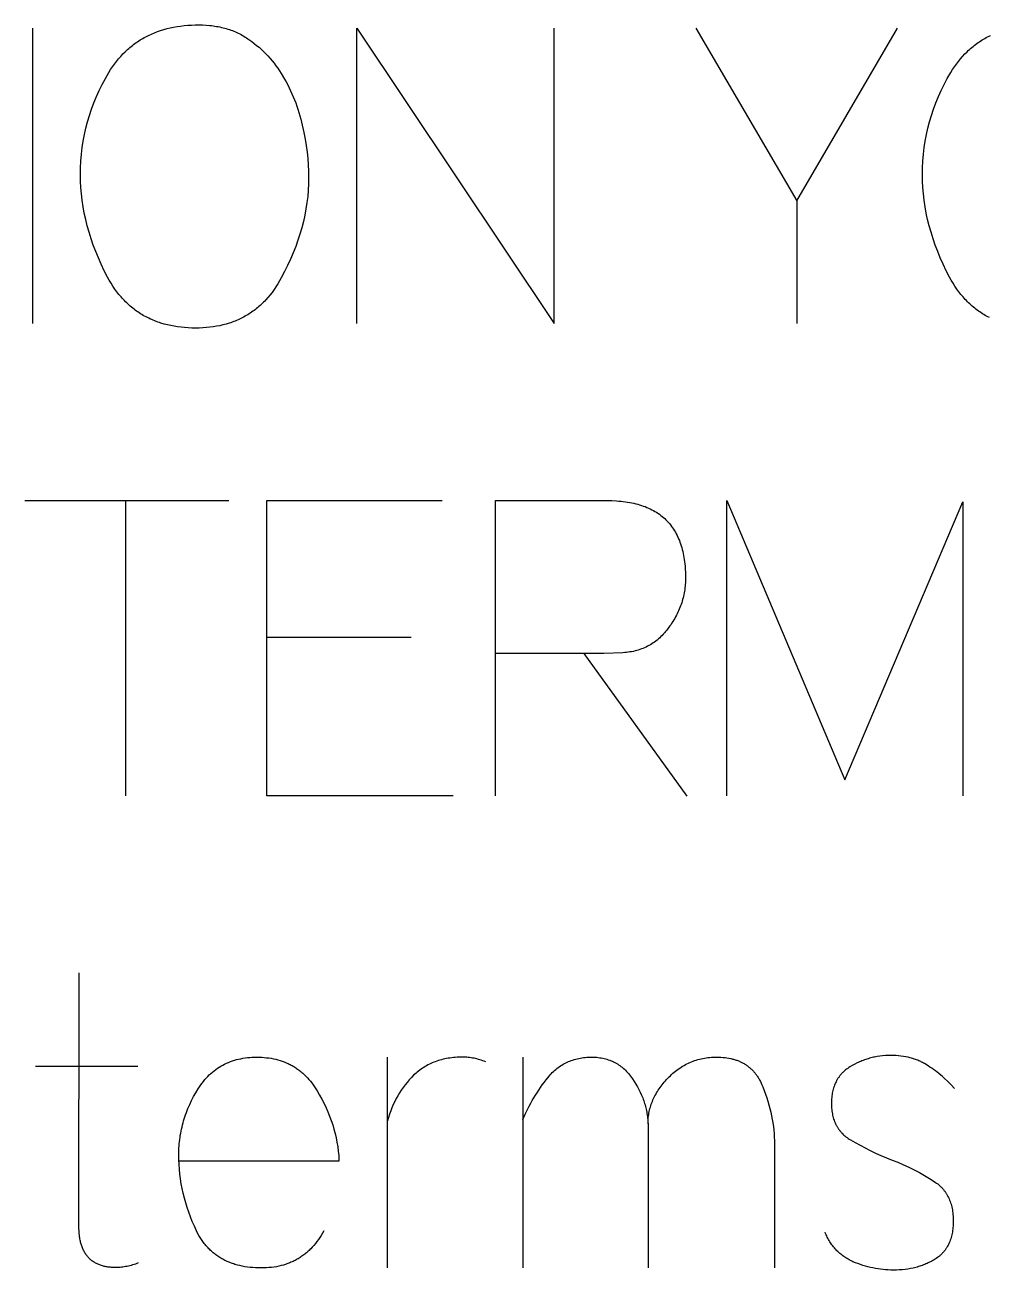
# Model space of a CAD drawing. Header units: millimetres. Extents: x -1220 to 1220, y -1930 to 4220.
# Drawn here: x 227.5 to 469.3, y 2960.5 to 3272.7 of the extents above; entities that cross this region are included whole.
import ezdxf

# ---------------------------------------------------------------- set-up
doc = ezdxf.new("R2010")
doc.units = ezdxf.units.MM
doc.layers.add('TC', color=220, linetype='CONTINUOUS', true_color=0xff00bb)

msp = doc.modelspace()

# ---------------------------------------------------------------- linework, layer by layer
at = {"layer": 'TC'}
for points in [[(229.4, 3271.84), (229.4, 3197.84)], [(310.69, 3197.84), (310.69, 3271.84), (360.17, 3197.84), (360.17, 3271.84)], [(395.69, 3271.84), (421.06, 3228.6), (446.33, 3271.84)], [(469.34, 3199.3), (468.99, 3199.48), (468.64, 3199.68), (468.29, 3199.87), (467.95, 3200.07), (467.61, 3200.28), (467.27, 3200.5), (466.94, 3200.72), (466.61, 3200.95), (466.29, 3201.18), (465.97, 3201.42), (465.66, 3201.67), (465.35, 3201.92), (465.04, 3202.18), (464.74, 3202.45), (464.44, 3202.72), (464.14, 3203), (463.85, 3203.28), (463.57, 3203.57), (463.29, 3203.87), (463.01, 3204.17), (462.73, 3204.48), (462.2, 3205.12), (461.68, 3205.78), (461.18, 3206.47), (460.69, 3207.18), (460.22, 3207.92), (459.77, 3208.68), (459.33, 3209.47), (458.51, 3211.06), (457.74, 3212.67), (457.03, 3214.27), (456.37, 3215.87), (455.76, 3217.47), (455.21, 3219.07), (454.7, 3220.68), (454.25, 3222.28), (453.86, 3223.89), (453.51, 3225.5), (453.22, 3227.1), (452.99, 3228.71), (452.8, 3230.32), (452.67, 3231.93), (452.59, 3233.54), (452.56, 3235.15), (452.59, 3236.86), (452.67, 3238.56), (452.81, 3240.24), (453.01, 3241.91), (453.25, 3243.56), (453.56, 3245.19), (453.92, 3246.81), (454.33, 3248.42), (454.8, 3250.01), (455.33, 3251.59), (455.91, 3253.15), (456.55, 3254.7), (457.24, 3256.23), (457.99, 3257.75), (458.79, 3259.25), (459.65, 3260.74), (460.1, 3261.47), (460.58, 3262.18), (461.07, 3262.87), (461.57, 3263.54), (462.09, 3264.18), (462.63, 3264.8), (463.19, 3265.39), (463.76, 3265.96), (464.05, 3266.24), (464.34, 3266.51), (464.64, 3266.78), (464.94, 3267.04), (465.25, 3267.29), (465.56, 3267.54), (465.88, 3267.78), (466.2, 3268.02), (466.52, 3268.25), (466.85, 3268.47), (467.18, 3268.69), (467.51, 3268.9), (467.85, 3269.11), (468.2, 3269.31), (468.54, 3269.51), (468.9, 3269.7), (469.25, 3269.88), (469.61, 3270.06)], [(421.06, 3228.6), (421.06, 3197.84)], [(227.5, 3153.44), (278.66, 3153.44)], [(252.76, 3153.44), (252.76, 3079.44)], [(334.9, 3079.44), (288.18, 3079.44), (288.18, 3153.44), (332.15, 3153.44)], [(345.47, 3079.44), (345.47, 3153.44), (373.49, 3153.44), (374.7, 3153.42), (375.87, 3153.36), (376.44, 3153.32), (377, 3153.27), (377.55, 3153.21), (378.1, 3153.13), (378.63, 3153.05), (379.15, 3152.96), (379.67, 3152.87), (380.17, 3152.76), (380.67, 3152.64), (381.15, 3152.51), (381.63, 3152.37), (382.09, 3152.23), (382.55, 3152.07), (382.99, 3151.91), (383.43, 3151.73), (383.86, 3151.55), (384.28, 3151.35), (384.68, 3151.15), (385.08, 3150.94), (385.47, 3150.72), (385.85, 3150.49), (386.22, 3150.24), (386.58, 3149.99), (386.93, 3149.73), (387.27, 3149.46), (387.6, 3149.19), (387.92, 3148.9), (388.24, 3148.6), (388.54, 3148.29), (388.83, 3147.98), (389.11, 3147.65), (389.39, 3147.32), (389.65, 3146.97), (389.91, 3146.62), (390.15, 3146.25), (390.39, 3145.88), (390.61, 3145.5), (390.83, 3145.11), (391.03, 3144.7), (391.23, 3144.29), (391.42, 3143.87), (391.6, 3143.44), (391.76, 3143), (391.92, 3142.55), (392.07, 3142.1), (392.21, 3141.63), (392.34, 3141.15), (392.46, 3140.67), (392.57, 3140.17), (392.67, 3139.66), (392.76, 3139.15), (392.84, 3138.63), (392.92, 3138.09), (392.98, 3137.55), (393.03, 3137), (393.08, 3136.43), (393.13, 3135.28), (393.15, 3134.09), (393.15, 3133.66), (393.13, 3133.22), (393.11, 3132.79), (393.08, 3132.37), (393.04, 3131.94), (393, 3131.52), (392.94, 3131.09), (392.87, 3130.68), (392.8, 3130.26), (392.72, 3129.84), (392.63, 3129.43), (392.53, 3129.02), (392.42, 3128.61), (392.3, 3128.21), (392.18, 3127.81), (392.04, 3127.4), (391.9, 3127.01), (391.75, 3126.61), (391.59, 3126.22), (391.42, 3125.82), (391.24, 3125.43), (391.05, 3125.05), (390.86, 3124.66), (390.65, 3124.28), (390.44, 3123.9), (390.22, 3123.52), (389.99, 3123.15), (389.75, 3122.77), (389.51, 3122.4), (389.25, 3122.03), (388.98, 3121.66), (388.44, 3120.94), (388.16, 3120.59), (387.87, 3120.26), (387.58, 3119.93), (387.28, 3119.62), (386.98, 3119.32), (386.67, 3119.02), (386.35, 3118.74), (386.03, 3118.47), (385.7, 3118.21), (385.37, 3117.96), (385.03, 3117.73), (384.68, 3117.5), (384.33, 3117.28), (383.97, 3117.08), (383.61, 3116.89), (383.24, 3116.7), (382.87, 3116.53), (382.48, 3116.37), (382.1, 3116.22), (381.7, 3116.08), (381.3, 3115.95), (380.9, 3115.84), (380.49, 3115.73), (380.07, 3115.63), (379.64, 3115.55), (379.22, 3115.48), (378.78, 3115.41), (378.34, 3115.36), (377.89, 3115.32), (377.44, 3115.29), (372.64, 3115.06), (367.67, 3115.06), (345.58, 3115.06)], [(403.51, 3079.44), (403.51, 3153.44), (433.11, 3083.45), (462.71, 3153.12), (462.71, 3079.44)], [(324.33, 3119.08), (288.18, 3119.08)], [(367.67, 3115.06), (393.47, 3079.33)], [(255.93, 2962.31), (255.58, 2962.16), (255.22, 2962.03), (254.87, 2961.91), (254.51, 2961.8), (254.16, 2961.69), (253.81, 2961.6), (253.46, 2961.51), (253.11, 2961.43), (252.76, 2961.37), (252.41, 2961.31), (252.06, 2961.26), (251.71, 2961.22), (251.37, 2961.18), (251.02, 2961.16), (250.68, 2961.15), (250.33, 2961.14), (250.04, 2961.15), (249.76, 2961.15), (249.48, 2961.17), (249.21, 2961.18), (248.94, 2961.21), (248.67, 2961.23), (248.41, 2961.27), (248.15, 2961.31), (247.9, 2961.35), (247.65, 2961.4), (247.41, 2961.45), (247.17, 2961.51), (246.94, 2961.57), (246.71, 2961.64), (246.48, 2961.72), (246.26, 2961.8), (246.05, 2961.88), (245.83, 2961.97), (245.63, 2962.07), (245.43, 2962.16), (245.23, 2962.27), (245.04, 2962.38), (244.85, 2962.49), (244.66, 2962.61), (244.48, 2962.74), (244.31, 2962.87), (244.14, 2963.01), (243.97, 2963.15), (243.81, 2963.29), (243.65, 2963.44), (243.5, 2963.6), (243.35, 2963.76), (243.21, 2963.93), (243.07, 2964.1), (242.94, 2964.27), (242.81, 2964.45), (242.68, 2964.64), (242.56, 2964.83), (242.45, 2965.03), (242.34, 2965.23), (242.23, 2965.44), (242.13, 2965.65), (242.03, 2965.87), (241.94, 2966.09), (241.85, 2966.32), (241.76, 2966.55), (241.69, 2966.79), (241.61, 2967.03), (241.54, 2967.28), (241.47, 2967.53), (241.41, 2967.79), (241.36, 2968.05), (241.3, 2968.32), (241.26, 2968.59), (241.21, 2968.87), (241.17, 2969.16), (241.11, 2969.74), (241.07, 2970.34), (241.04, 2970.96), (241.03, 2971.61), (241.13, 3035.04)], [(302.45, 2970.34), (302.13, 2969.77), (301.79, 2969.21), (301.45, 2968.68), (301.09, 2968.16), (300.73, 2967.66), (300.35, 2967.18), (299.97, 2966.71), (299.57, 2966.27), (299.16, 2965.84), (298.95, 2965.64), (298.74, 2965.43), (298.53, 2965.24), (298.31, 2965.04), (298.09, 2964.85), (297.87, 2964.67), (297.65, 2964.49), (297.42, 2964.32), (297.19, 2964.15), (296.96, 2963.98), (296.72, 2963.82), (296.48, 2963.66), (296.24, 2963.51), (296, 2963.36), (295.75, 2963.22), (295.51, 2963.08), (295.25, 2962.95), (295, 2962.82), (294.74, 2962.69), (294.49, 2962.57), (294.22, 2962.46), (293.96, 2962.35), (293.69, 2962.24), (293.42, 2962.14), (293.15, 2962.04), (292.87, 2961.95), (292.6, 2961.86), (292.31, 2961.77), (291.75, 2961.62), (291.17, 2961.48), (290.57, 2961.36), (289.97, 2961.26), (289.36, 2961.18), (288.74, 2961.12), (288.1, 2961.07), (287.46, 2961.05), (286.8, 2961.04), (286.08, 2961.05), (285.36, 2961.07), (284.67, 2961.12), (283.98, 2961.18), (283.31, 2961.26), (282.66, 2961.36), (282.01, 2961.48), (281.39, 2961.62), (280.77, 2961.77), (280.17, 2961.95), (279.88, 2962.04), (279.59, 2962.14), (279.3, 2962.24), (279.01, 2962.35), (278.73, 2962.46), (278.46, 2962.57), (278.18, 2962.69), (277.91, 2962.82), (277.65, 2962.95), (277.38, 2963.08), (277.12, 2963.22), (276.87, 2963.36), (276.61, 2963.51), (276.36, 2963.66), (276.12, 2963.82), (275.88, 2963.98), (275.64, 2964.15), (275.4, 2964.32), (275.17, 2964.49), (274.94, 2964.67), (274.72, 2964.85), (274.5, 2965.04), (274.28, 2965.24), (274.07, 2965.43), (273.86, 2965.64), (273.65, 2965.84), (273.45, 2966.05), (273.25, 2966.27), (273.05, 2966.49), (272.86, 2966.71), (272.67, 2966.94), (272.48, 2967.18), (272.3, 2967.42), (272.12, 2967.66), (271.94, 2967.91), (271.77, 2968.16), (271.6, 2968.42), (271.44, 2968.68), (271.12, 2969.21), (270.81, 2969.77), (270.52, 2970.34), (269.99, 2971.5), (269.48, 2972.67), (269.01, 2973.85), (268.58, 2975.02), (268.18, 2976.21), (267.82, 2977.39), (267.49, 2978.58), (267.19, 2979.77), (266.93, 2980.97), (266.71, 2982.17), (266.52, 2983.38), (266.36, 2984.59), (266.24, 2985.81), (266.15, 2987.02), (266.1, 2988.25), (266.08, 2989.47), (266.09, 2990.02), (266.1, 2990.55), (266.13, 2991.09), (266.16, 2991.63), (266.2, 2992.16), (266.25, 2992.7), (266.32, 2993.23), (266.39, 2993.76), (266.47, 2994.28), (266.56, 2994.81), (266.66, 2995.33), (266.77, 2995.86), (266.89, 2996.38), (267.01, 2996.9), (267.15, 2997.42), (267.3, 2997.93), (267.46, 2998.45), (267.62, 2998.96), (267.8, 2999.47), (267.98, 2999.98), (268.38, 3000.99), (268.82, 3002), (269.29, 3003), (269.81, 3004), (270.36, 3004.98), (270.95, 3005.97), (271.26, 3006.45), (271.59, 3006.93), (271.92, 3007.38), (272.26, 3007.82), (272.61, 3008.25), (272.98, 3008.66), (273.35, 3009.05), (273.73, 3009.43), (274.12, 3009.8), (274.52, 3010.15), (274.92, 3010.48), (275.34, 3010.8), (275.77, 3011.1), (276.2, 3011.39), (276.65, 3011.66), (277.1, 3011.91), (277.57, 3012.15), (278.04, 3012.38), (278.52, 3012.59), (279.02, 3012.78), (279.52, 3012.96), (280.03, 3013.12), (280.55, 3013.27), (281.07, 3013.4), (281.61, 3013.51), (282.16, 3013.62), (282.72, 3013.7), (283.28, 3013.77), (283.86, 3013.82), (284.44, 3013.86), (285.04, 3013.89), (285.64, 3013.89), (286.27, 3013.89), (286.89, 3013.86), (287.5, 3013.82), (288.1, 3013.76), (288.69, 3013.69), (289.26, 3013.6), (289.83, 3013.49), (290.39, 3013.37), (290.94, 3013.23), (291.48, 3013.07), (292.01, 3012.89), (292.52, 3012.7), (293.03, 3012.5), (293.28, 3012.39), (293.53, 3012.28), (293.77, 3012.16), (294.02, 3012.04), (294.26, 3011.91), (294.49, 3011.78), (294.73, 3011.65), (294.96, 3011.51), (295.19, 3011.36), (295.42, 3011.22), (295.64, 3011.07), (295.87, 3010.91), (296.09, 3010.75), (296.3, 3010.59), (296.52, 3010.42), (296.73, 3010.25), (296.94, 3010.08), (297.15, 3009.9), (297.55, 3009.53), (297.95, 3009.14), (298.34, 3008.73), (298.71, 3008.31), (299.08, 3007.87), (299.43, 3007.42), (299.78, 3006.95), (300.12, 3006.46), (300.44, 3005.96), (300.76, 3005.44), (301.37, 3004.39), (301.95, 3003.34), (302.5, 3002.28), (303, 3001.22), (303.47, 3000.16), (303.91, 2999.08), (304.31, 2998.01), (304.67, 2996.93), (304.99, 2995.84), (305.28, 2994.75), (305.54, 2993.65), (305.75, 2992.55), (305.93, 2991.45), (306.08, 2990.34), (306.18, 2989.22), (306.25, 2988.1), (306.25, 2987.78), (265.98, 2987.78)], [(343.04, 3012.73), (342.67, 3012.87), (342.3, 3013), (341.94, 3013.13), (341.57, 3013.24), (341.2, 3013.34), (340.84, 3013.44), (340.47, 3013.53), (340.11, 3013.6), (339.75, 3013.67), (339.38, 3013.73), (339.02, 3013.78), (338.66, 3013.82), (338.3, 3013.85), (337.94, 3013.88), (337.59, 3013.89), (337.23, 3013.89), (336.76, 3013.89), (336.3, 3013.88), (335.85, 3013.85), (335.4, 3013.82), (334.95, 3013.78), (334.51, 3013.73), (334.08, 3013.68), (333.65, 3013.61), (333.22, 3013.53), (332.81, 3013.45), (332.39, 3013.36), (331.99, 3013.25), (331.58, 3013.14), (331.19, 3013.02), (330.8, 3012.9), (330.41, 3012.76), (330.03, 3012.61), (329.65, 3012.46), (329.28, 3012.29), (328.92, 3012.12), (328.56, 3011.94), (328.21, 3011.75), (327.86, 3011.55), (327.52, 3011.34), (327.18, 3011.12), (326.85, 3010.89), (326.52, 3010.66), (326.2, 3010.41), (325.88, 3010.16), (325.57, 3009.9), (325.27, 3009.63), (324.97, 3009.35), (324.4, 3008.77), (323.85, 3008.18), (323.32, 3007.56), (322.81, 3006.93), (322.33, 3006.28), (321.86, 3005.61), (321.42, 3004.93), (321, 3004.22), (320.6, 3003.5), (320.23, 3002.76), (319.87, 3002), (319.54, 3001.22), (319.22, 3000.43), (318.93, 2999.61), (318.66, 2998.78), (318.41, 2997.93)], [(318.41, 2961.04), (318.41, 3013.89)], [(352.35, 3013.89), (352.35, 2961.04)], [(352.35, 2998.14), (352.64, 2998.85), (352.95, 2999.56), (353.28, 3000.26), (353.61, 3000.95), (353.96, 3001.64), (354.33, 3002.32), (354.7, 3003), (355.09, 3003.67), (355.5, 3004.33), (355.91, 3004.99), (356.34, 3005.64), (356.79, 3006.29), (357.24, 3006.93), (357.71, 3007.57), (358.19, 3008.2), (358.94, 3009.13), (359.2, 3009.43), (359.47, 3009.73), (359.74, 3010.01), (360.02, 3010.28), (360.3, 3010.54), (360.59, 3010.8), (360.88, 3011.04), (361.18, 3011.27), (361.49, 3011.5), (361.8, 3011.71), (362.12, 3011.91), (362.44, 3012.11), (362.77, 3012.29), (363.11, 3012.46), (363.45, 3012.63), (363.79, 3012.78), (364.14, 3012.92), (364.5, 3013.06), (364.87, 3013.18), (365.24, 3013.29), (365.61, 3013.4), (365.99, 3013.49), (366.38, 3013.58), (366.77, 3013.65), (367.17, 3013.72), (367.58, 3013.77), (367.99, 3013.81), (368.4, 3013.85), (368.82, 3013.87), (369.25, 3013.89), (369.68, 3013.89), (370.08, 3013.89), (370.48, 3013.87), (370.87, 3013.85), (371.25, 3013.81), (371.63, 3013.76), (372, 3013.7), (372.37, 3013.64), (372.74, 3013.56), (373.09, 3013.47), (373.45, 3013.37), (373.79, 3013.26), (374.13, 3013.14), (374.47, 3013), (374.8, 3012.86), (375.12, 3012.71), (375.44, 3012.55), (375.76, 3012.37), (376.07, 3012.19), (376.37, 3011.99), (376.67, 3011.79), (376.96, 3011.57), (377.25, 3011.35), (377.53, 3011.11), (377.81, 3010.86), (378.08, 3010.6), (378.35, 3010.33), (378.61, 3010.06), (378.86, 3009.77), (379.11, 3009.47), (379.36, 3009.16), (379.6, 3008.83), (379.83, 3008.5), (380.28, 3007.83), (380.7, 3007.15), (381.1, 3006.46), (381.46, 3005.77), (381.8, 3005.08), (382.12, 3004.38), (382.26, 3004.03), (382.4, 3003.68), (382.53, 3003.33), (382.66, 3002.98), (382.78, 3002.63), (382.89, 3002.27), (383, 3001.91), (383.09, 3001.56), (383.19, 3001.2), (383.27, 3000.84), (383.35, 3000.48), (383.42, 3000.12), (383.48, 2999.76), (383.54, 2999.39), (383.59, 2999.03), (383.64, 2998.66), (383.67, 2998.3), (383.7, 2997.93), (383.73, 2997.56), (383.74, 2997.19), (383.74, 2961.04)], [(383.74, 2997.19), (383.75, 2997.58), (383.76, 2997.97), (383.79, 2998.35), (383.82, 2998.73), (383.86, 2999.11), (383.92, 2999.49), (383.98, 2999.87), (384.05, 3000.24), (384.14, 3000.62), (384.23, 3000.99), (384.33, 3001.35), (384.44, 3001.72), (384.56, 3002.08), (384.69, 3002.45), (384.83, 3002.81), (384.99, 3003.16), (385.15, 3003.52), (385.32, 3003.87), (385.49, 3004.23), (385.68, 3004.57), (385.88, 3004.92), (386.09, 3005.27), (386.31, 3005.61), (386.54, 3005.95), (386.78, 3006.29), (387.02, 3006.63), (387.28, 3006.96), (387.55, 3007.3), (387.82, 3007.63), (388.11, 3007.96), (388.41, 3008.28), (389.02, 3008.93), (389.34, 3009.25), (389.66, 3009.55), (389.99, 3009.85), (390.32, 3010.13), (390.66, 3010.4), (391, 3010.67), (391.34, 3010.92), (391.69, 3011.16), (392.04, 3011.4), (392.4, 3011.62), (392.77, 3011.83), (393.13, 3012.03), (393.5, 3012.22), (393.88, 3012.4), (394.26, 3012.57), (394.65, 3012.73), (395.04, 3012.88), (395.43, 3013.02), (395.83, 3013.15), (396.23, 3013.27), (396.64, 3013.38), (397.06, 3013.48), (397.47, 3013.56), (397.89, 3013.64), (398.32, 3013.71), (398.75, 3013.77), (399.19, 3013.81), (399.63, 3013.85), (400.07, 3013.87), (400.52, 3013.89), (400.97, 3013.89), (401.51, 3013.89), (402.04, 3013.87), (402.55, 3013.83), (403.05, 3013.78), (403.54, 3013.71), (404.02, 3013.63), (404.49, 3013.54), (404.72, 3013.49), (404.95, 3013.43), (405.17, 3013.37), (405.39, 3013.31), (405.61, 3013.24), (405.82, 3013.17), (406.04, 3013.1), (406.25, 3013.02), (406.45, 3012.94), (406.66, 3012.85), (406.86, 3012.76), (407.06, 3012.67), (407.25, 3012.58), (407.45, 3012.48), (407.64, 3012.37), (407.82, 3012.27), (408.01, 3012.16), (408.19, 3012.04), (408.37, 3011.93), (408.54, 3011.81), (408.72, 3011.68), (408.89, 3011.55), (409.05, 3011.42), (409.22, 3011.29), (409.38, 3011.15), (409.54, 3011), (409.7, 3010.86), (409.85, 3010.71), (410, 3010.55), (410.15, 3010.4), (410.29, 3010.24), (410.43, 3010.07), (410.57, 3009.9), (410.71, 3009.73), (410.84, 3009.56), (410.97, 3009.38), (411.1, 3009.2), (411.22, 3009.01), (411.34, 3008.82), (411.46, 3008.63), (411.58, 3008.43), (411.69, 3008.23), (411.8, 3008.02), (411.91, 3007.82), (412.12, 3007.39), (412.31, 3006.95), (412.5, 3006.49), (412.86, 3005.57), (413.19, 3004.65), (413.5, 3003.73), (413.79, 3002.82), (414.06, 3001.91), (414.3, 3001), (414.52, 3000.1), (414.72, 2999.2), (414.89, 2998.3), (415.04, 2997.41), (415.17, 2996.52), (415.27, 2995.63), (415.35, 2994.75), (415.41, 2993.87), (415.45, 2992.99), (415.46, 2992.12), (415.46, 2961.04)], [(460.6, 3006.07), (459.75, 3006.97), (458.89, 3007.83), (458.02, 3008.64), (457.58, 3009.03), (457.14, 3009.4), (456.69, 3009.77), (456.25, 3010.12), (455.8, 3010.46), (455.34, 3010.79), (454.89, 3011.11), (454.43, 3011.41), (453.98, 3011.71), (453.06, 3012.27), (452.83, 3012.41), (452.59, 3012.54), (452.35, 3012.66), (452.11, 3012.78), (451.86, 3012.9), (451.61, 3013.01), (451.36, 3013.12), (451.1, 3013.22), (450.84, 3013.32), (450.58, 3013.41), (450.32, 3013.5), (450.05, 3013.58), (449.77, 3013.66), (449.5, 3013.74), (449.22, 3013.81), (448.94, 3013.87), (448.36, 3013.99), (447.77, 3014.09), (447.17, 3014.17), (446.56, 3014.24), (445.93, 3014.28), (445.29, 3014.31), (444.63, 3014.32), (443.94, 3014.31), (443.25, 3014.27), (442.57, 3014.22), (441.89, 3014.14), (441.23, 3014.04), (440.57, 3013.92), (440.24, 3013.85), (439.91, 3013.77), (439.59, 3013.69), (439.27, 3013.6), (438.95, 3013.51), (438.63, 3013.41), (438.32, 3013.31), (438, 3013.2), (437.69, 3013.09), (437.38, 3012.97), (437.07, 3012.84), (436.77, 3012.71), (436.46, 3012.57), (436.16, 3012.43), (435.56, 3012.13), (434.97, 3011.81), (434.38, 3011.46), (434.09, 3011.28), (433.82, 3011.09), (433.55, 3010.9), (433.29, 3010.69), (433.04, 3010.49), (432.8, 3010.27), (432.57, 3010.05), (432.46, 3009.93), (432.35, 3009.82), (432.24, 3009.7), (432.13, 3009.58), (432.03, 3009.46), (431.93, 3009.34), (431.83, 3009.21), (431.73, 3009.09), (431.64, 3008.96), (431.55, 3008.83), (431.46, 3008.7), (431.37, 3008.57), (431.28, 3008.43), (431.2, 3008.3), (431.12, 3008.16), (431.04, 3008.02), (430.97, 3007.88), (430.89, 3007.74), (430.75, 3007.45), (430.62, 3007.15), (430.5, 3006.84), (430.38, 3006.53), (430.28, 3006.21), (430.18, 3005.89), (430.1, 3005.56), (430.02, 3005.22), (429.95, 3004.87), (429.89, 3004.52), (429.84, 3004.16), (429.8, 3003.8), (429.77, 3003.42), (429.75, 3003.04), (429.73, 3002.66), (429.73, 3002.27), (429.73, 3001.88), (429.75, 3001.5), (429.77, 3001.13), (429.8, 3000.76), (429.85, 3000.4), (429.9, 3000.05), (429.96, 2999.7), (430.03, 2999.36), (430.11, 2999.02), (430.19, 2998.7), (430.29, 2998.38), (430.4, 2998.06), (430.51, 2997.76), (430.64, 2997.46), (430.77, 2997.16), (430.85, 2997.02), (430.92, 2996.87), (430.99, 2996.73), (431.07, 2996.59), (431.15, 2996.46), (431.23, 2996.32), (431.32, 2996.18), (431.41, 2996.05), (431.5, 2995.92), (431.59, 2995.79), (431.68, 2995.66), (431.78, 2995.54), (431.88, 2995.41), (431.98, 2995.29), (432.08, 2995.17), (432.19, 2995.05), (432.29, 2994.93), (432.4, 2994.81), (432.63, 2994.58), (432.87, 2994.36), (433.12, 2994.15), (433.37, 2993.94), (433.64, 2993.74), (433.91, 2993.54), (434.19, 2993.36), (434.49, 2993.17), (435.69, 2992.47), (436.92, 2991.79), (438.19, 2991.12), (439.48, 2990.48), (440.8, 2989.85), (442.16, 2989.25), (443.54, 2988.66), (444.95, 2988.1), (446.39, 2987.53), (447.79, 2986.93), (449.16, 2986.3), (450.5, 2985.64), (451.81, 2984.95), (453.08, 2984.23), (454.32, 2983.49), (455.52, 2982.71), (455.82, 2982.51), (456.1, 2982.31), (456.37, 2982.1), (456.64, 2981.88), (456.89, 2981.66), (457.14, 2981.42), (457.26, 2981.31), (457.38, 2981.19), (457.49, 2981.06), (457.6, 2980.94), (457.71, 2980.81), (457.82, 2980.68), (457.93, 2980.55), (458.03, 2980.42), (458.13, 2980.29), (458.23, 2980.15), (458.33, 2980.01), (458.42, 2979.87), (458.51, 2979.73), (458.6, 2979.59), (458.78, 2979.3), (458.94, 2979), (459.09, 2978.69), (459.24, 2978.38), (459.37, 2978.06), (459.5, 2977.73), (459.61, 2977.39), (459.72, 2977.05), (459.82, 2976.69), (459.9, 2976.34), (459.98, 2975.97), (460.05, 2975.6), (460.11, 2975.21), (460.16, 2974.83), (460.21, 2974.43), (460.24, 2974.03), (460.26, 2973.62), (460.28, 2973.2), (460.28, 2972.77), (460.28, 2972.36), (460.26, 2971.95), (460.24, 2971.56), (460.21, 2971.17), (460.17, 2970.78), (460.12, 2970.41), (460.06, 2970.04), (460, 2969.68), (459.92, 2969.33), (459.84, 2968.98), (459.74, 2968.64), (459.64, 2968.31), (459.53, 2967.99), (459.41, 2967.67), (459.28, 2967.36), (459.14, 2967.06), (459, 2966.77), (458.84, 2966.48), (458.76, 2966.34), (458.68, 2966.2), (458.59, 2966.07), (458.5, 2965.93), (458.41, 2965.8), (458.32, 2965.67), (458.23, 2965.54), (458.13, 2965.41), (458.03, 2965.29), (457.93, 2965.16), (457.83, 2965.04), (457.72, 2964.92), (457.62, 2964.8), (457.51, 2964.69), (457.39, 2964.57), (457.28, 2964.46), (457.16, 2964.35), (457.04, 2964.24), (456.92, 2964.13), (456.8, 2964.03), (456.67, 2963.93), (456.55, 2963.83), (456.29, 2963.63), (456.01, 2963.44), (455.73, 2963.26), (455.46, 2963.09), (455.17, 2962.92), (454.89, 2962.77), (454.6, 2962.61), (454.31, 2962.47), (454.01, 2962.32), (453.72, 2962.19), (453.42, 2962.05), (453.11, 2961.93), (452.8, 2961.81), (452.49, 2961.69), (452.18, 2961.58), (451.87, 2961.48), (451.55, 2961.38), (451.22, 2961.28), (450.9, 2961.2), (450.57, 2961.11), (450.24, 2961.03), (449.57, 2960.89), (448.88, 2960.78), (448.18, 2960.68), (447.47, 2960.61), (446.75, 2960.55), (446.02, 2960.52), (445.27, 2960.51), (444.62, 2960.52), (443.98, 2960.54), (443.33, 2960.58), (442.69, 2960.64), (442.05, 2960.71), (441.41, 2960.81), (440.78, 2960.91), (440.14, 2961.04), (439.51, 2961.18), (438.88, 2961.33), (438.25, 2961.51), (437.62, 2961.7), (436.99, 2961.9), (436.37, 2962.13), (435.74, 2962.37), (435.12, 2962.62), (434.81, 2962.76), (434.51, 2962.91), (434.21, 2963.06), (433.92, 2963.22), (433.64, 2963.39), (433.36, 2963.56), (433.09, 2963.74), (432.82, 2963.92), (432.56, 2964.11), (432.3, 2964.3), (432.05, 2964.5), (431.81, 2964.7), (431.57, 2964.91), (431.34, 2965.13), (431.11, 2965.35), (430.89, 2965.58), (430.68, 2965.82), (430.47, 2966.06), (430.26, 2966.3), (430.07, 2966.55), (429.87, 2966.81), (429.69, 2967.07), (429.51, 2967.34), (429.33, 2967.62), (429.16, 2967.9), (429, 2968.18), (428.84, 2968.48), (428.69, 2968.77), (428.55, 2969.08), (428.41, 2969.39), (428.27, 2969.7), (428.14, 2970.02)], [(255.83, 3011.57), (230.14, 3011.57)]]:
    msp.add_lwpolyline(points, dxfattribs=at)
msp.add_lwpolyline([(271.16, 3272.68), (272.07, 3272.67), (272.97, 3272.62), (273.85, 3272.55), (274.29, 3272.51), (274.72, 3272.45), (275.14, 3272.39), (275.57, 3272.32), (275.98, 3272.25), (276.4, 3272.16), (276.8, 3272.07), (277.21, 3271.97), (277.61, 3271.87), (278, 3271.76), (278.39, 3271.64), (278.78, 3271.51), (279.16, 3271.38), (279.54, 3271.24), (279.91, 3271.09), (280.28, 3270.93), (280.65, 3270.77), (281.01, 3270.6), (281.37, 3270.42), (281.72, 3270.24), (282.06, 3270.05), (282.41, 3269.85), (282.75, 3269.64), (283.08, 3269.43), (283.41, 3269.21), (284.38, 3268.53), (285, 3268.05), (285.61, 3267.56), (286.21, 3267.06), (286.79, 3266.54), (287.35, 3266), (287.91, 3265.45), (288.44, 3264.89), (288.96, 3264.3), (289.47, 3263.71), (289.96, 3263.09), (290.44, 3262.46), (290.9, 3261.82), (291.35, 3261.15), (291.78, 3260.48), (292.61, 3259.08), (293.01, 3258.37), (293.4, 3257.64), (293.77, 3256.91), (294.12, 3256.17), (294.46, 3255.42), (294.79, 3254.66), (295.1, 3253.89), (295.4, 3253.11), (295.68, 3252.33), (295.95, 3251.53), (296.2, 3250.73), (296.44, 3249.91), (296.66, 3249.09), (296.87, 3248.26), (297.43, 3245.73), (297.75, 3244.07), (298.02, 3242.42), (298.25, 3240.78), (298.42, 3239.17), (298.54, 3237.57), (298.62, 3235.98), (298.64, 3234.41), (298.62, 3232.84), (298.54, 3231.27), (298.4, 3229.7), (298.21, 3228.12), (297.97, 3226.55), (297.68, 3224.98), (297.33, 3223.41), (296.93, 3221.83), (296.47, 3220.26), (295.96, 3218.69), (295.4, 3217.12), (294.78, 3215.54), (294.11, 3213.97), (293.38, 3212.4), (292.6, 3210.83), (291.77, 3209.25), (291.34, 3208.48), (290.9, 3207.73), (290.43, 3207.01), (289.96, 3206.31), (289.46, 3205.63), (288.96, 3204.98), (288.43, 3204.35), (287.89, 3203.75), (287.62, 3203.46), (287.34, 3203.17), (287.06, 3202.89), (286.77, 3202.62), (286.48, 3202.35), (286.18, 3202.09), (285.88, 3201.84), (285.58, 3201.59), (285.28, 3201.35), (284.97, 3201.11), (284.65, 3200.88), (284.33, 3200.65), (284.01, 3200.44), (283.69, 3200.22), (283.36, 3200.02), (283.02, 3199.82), (282.69, 3199.63), (282.35, 3199.44), (282, 3199.26), (281.65, 3199.08), (281.3, 3198.91), (280.94, 3198.75), (280.58, 3198.59), (280.22, 3198.44), (279.85, 3198.3), (279.48, 3198.16), (279.1, 3198.03), (278.72, 3197.9), (277.95, 3197.67), (277.16, 3197.46), (276.36, 3197.28), (275.54, 3197.12), (274.71, 3196.98), (273.86, 3196.87), (273, 3196.78), (272.12, 3196.72), (271.22, 3196.69), (270.31, 3196.67), (269.37, 3196.69), (268.44, 3196.72), (267.53, 3196.79), (266.64, 3196.87), (265.76, 3196.99), (264.9, 3197.12), (264.05, 3197.29), (263.22, 3197.47), (262.41, 3197.69), (261.61, 3197.92), (261.22, 3198.05), (260.83, 3198.19), (260.45, 3198.33), (260.07, 3198.47), (259.69, 3198.63), (259.32, 3198.79), (258.95, 3198.95), (258.59, 3199.12), (258.23, 3199.3), (257.88, 3199.48), (257.52, 3199.68), (257.18, 3199.87), (256.83, 3200.07), (256.49, 3200.28), (256.16, 3200.5), (255.83, 3200.72), (255.5, 3200.95), (255.18, 3201.18), (254.86, 3201.42), (254.55, 3201.67), (254.23, 3201.92), (253.93, 3202.18), (253.63, 3202.45), (253.33, 3202.72), (253.03, 3203), (252.74, 3203.28), (252.46, 3203.57), (252.18, 3203.87), (251.9, 3204.17), (251.62, 3204.48), (251.09, 3205.12), (250.57, 3205.78), (250.07, 3206.47), (249.58, 3207.18), (249.11, 3207.92), (248.66, 3208.68), (248.22, 3209.47), (247.4, 3211.06), (246.63, 3212.67), (245.92, 3214.27), (245.26, 3215.87), (244.65, 3217.47), (244.09, 3219.07), (243.59, 3220.68), (243.14, 3222.28), (242.75, 3223.89), (242.4, 3225.5), (242.11, 3227.1), (241.87, 3228.71), (241.69, 3230.32), (241.56, 3231.93), (241.48, 3233.54), (241.45, 3235.15), (241.48, 3236.86), (241.56, 3238.56), (241.7, 3240.24), (241.89, 3241.91), (242.14, 3243.56), (242.45, 3245.19), (242.81, 3246.81), (243.22, 3248.42), (243.69, 3250.01), (244.22, 3251.59), (244.8, 3253.15), (245.44, 3254.7), (246.13, 3256.23), (246.87, 3257.75), (247.68, 3259.25), (248.53, 3260.74), (248.99, 3261.47), (249.47, 3262.18), (249.96, 3262.87), (250.46, 3263.54), (250.98, 3264.18), (251.52, 3264.8), (252.07, 3265.39), (252.64, 3265.96), (252.94, 3266.24), (253.23, 3266.51), (253.53, 3266.78), (253.83, 3267.04), (254.14, 3267.29), (254.45, 3267.54), (254.77, 3267.78), (255.09, 3268.02), (255.41, 3268.25), (255.74, 3268.47), (256.07, 3268.69), (256.4, 3268.9), (256.74, 3269.11), (257.09, 3269.31), (257.43, 3269.51), (257.78, 3269.7), (258.14, 3269.88), (258.5, 3270.06), (259.23, 3270.4), (259.98, 3270.71), (260.74, 3271), (261.52, 3271.27), (262.32, 3271.52), (263.13, 3271.74), (263.96, 3271.94), (264.8, 3272.11), (265.66, 3272.26), (266.54, 3272.39), (267.43, 3272.5), (268.34, 3272.58), (269.26, 3272.64), (270.2, 3272.67)], close=True, dxfattribs=at)

doc.saveas('drawing.dxf')
